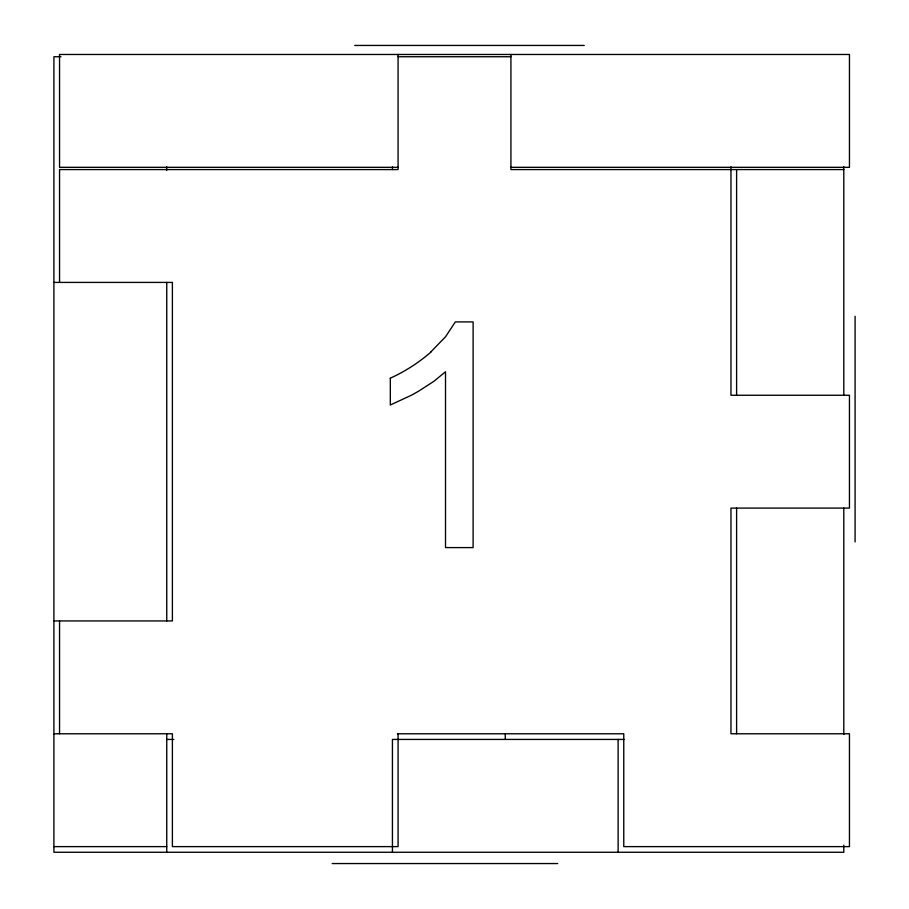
<?xml version="1.0" encoding="UTF-8"?>
<svg xmlns="http://www.w3.org/2000/svg" width="909" height="909" viewBox="0 0 909 909"><rect width="100%" height="100%" fill="white"/><g stroke="black" fill="none" stroke-linecap="round" stroke-linejoin="round"><path stroke-width="1.36" d="M430.798 351.965L445.592 336.705L455.329 321.911L473.112 321.911L473.112 547.593L445.512 547.593L445.512 371.736L433.979 381.246L419.299 390.756A256.338 256.338 0 0 1 411.447 395.21L390.325 405.005L390.325 378.337M354.749 45.45L584.271 45.45M60.971 56.733L53.915 56.733L53.915 852.267L843.802 852.267L843.802 845.211M398.074 56.733L510.926 56.733M398.074 167.324L59.551 167.324L59.551 54.472L849.449 54.472L849.449 167.324L510.926 167.324M843.802 169.574L510.926 169.574L510.926 54.472M53.915 282.415L172.392 282.415L172.392 620.938L53.915 620.938M53.915 733.779L172.392 733.779L172.392 846.62L398.074 846.62L398.074 733.779M397.403 733.779L623.767 733.779L623.767 846.62L849.449 846.62L849.449 733.779L730.961 733.779L730.961 508.097L849.449 508.097L849.449 395.256L730.961 395.256L730.961 166.756M166.756 739.426L173.846 739.426M624.256 739.426L392.438 739.426L392.438 852.267M53.915 846.62L166.756 846.62M332.183 863.55L557.717 863.55M855.085 316.264L855.085 541.957M843.802 166.756L843.802 395.256M843.802 508.097L843.802 734.495M736.608 169.574L736.608 395.256M736.608 508.097L736.608 733.779M618.12 739.426L618.12 852.267M505.279 733.779L505.279 739.426M398.074 54.472L398.074 169.574L59.551 169.574L59.551 282.415M392.438 166.756L392.438 169.574M166.756 166.756L166.756 170.29M166.756 282.415L166.756 620.938M166.756 733.779L166.756 852.267M59.551 620.938L59.551 733.779M430.911 352.09A167.79 167.79 0 0 1 390.256 378.201"/></g></svg>
